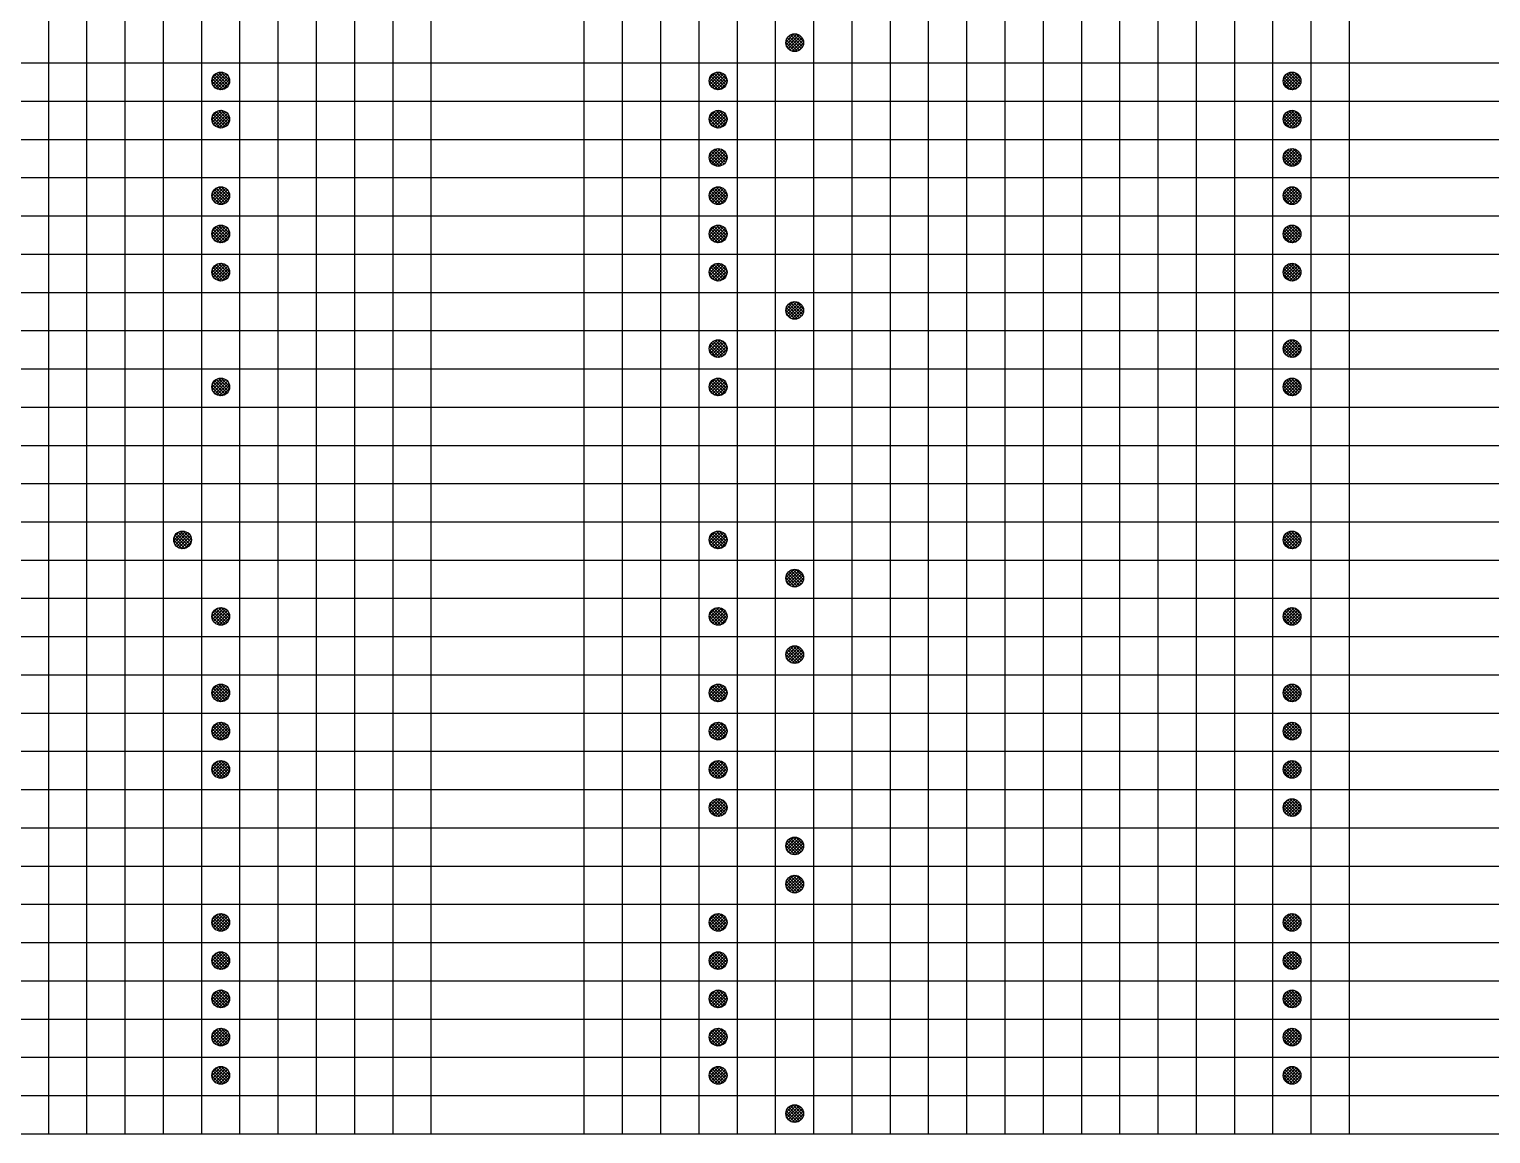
# Model space of a CAD drawing. Extents: x 290399 to 378179, y -92748 to -27662.
# Drawn here: x 312344 to 334119, y -92748 to -76287 of the extents above; entities that cross this region are included whole.
import ezdxf

# ---------------------------------------------------------------- set-up
doc = ezdxf.new("R2010")
doc.units = 0
doc.layers.get('0').update_dxf_attribs({"color": 4, "linetype": 'CONTINUOUS'})

msp = doc.modelspace()

# ---------------------------------------------------------------- linework, layer by layer
at = {"color": 5}
for p, q in [((312629, -31943), (312629, -92748)), ((313199, -31943), (313199, -92748)), ((313769, -31943), (313769, -92748)), ((314339, -31943), (314339, -92748)), ((314909, -31943), (314909, -92748)), ((315479, -31943), (315479, -92748)), ((316049, -31943), (316049, -92748)), ((316619, -31943), (316619, -92748)), ((317189, -31943), (317189, -92748)), ((317759, -31943), (317759, -92748)), ((321179, -31943), (321179, -92748)), ((321749, -31943), (321749, -92748)), ((322319, -31943), (322319, -92748)), ((322889, -31943), (322889, -92748)), ((323459, -31943), (323459, -92748)), ((324029, -31943), (324029, -92748)), ((324599, -31943), (324599, -92748)), ((325169, -31943), (325169, -92748)), ((325739, -31943), (325739, -92748)), ((326309, -31943), (326309, -92748)), ((326879, -31943), (326879, -92748)), ((327449, -31943), (327449, -92748)), ((328019, -31943), (328019, -92748)), ((328589, -31943), (328589, -92748)), ((329159, -31943), (329159, -92748)), ((329729, -31943), (329729, -92748)), ((330299, -31943), (330299, -92748)), ((330869, -31943), (330869, -92748)), ((331439, -31943), (331439, -92748)), ((290399, -76788), (378179, -76788)), ((290399, -77358), (378179, -77358)), ((290399, -77358), (378179, -77358)), ((290399, -77928), (378179, -77928)), ((290399, -77928), (378179, -77928)), ((290399, -78498), (378179, -78498)), ((290399, -78498), (378179, -78498)), ((290399, -79068), (378179, -79068)), ((290399, -79068), (378179, -79068)), ((290399, -79638), (378179, -79638)), ((290399, -79638), (378179, -79638)), ((290399, -80208), (378179, -80208)), ((290399, -80778), (378179, -80778)), ((290399, -81348), (378179, -81348)), ((290399, -81918), (378179, -81918)), ((290399, -82488), (378179, -82488)), ((290399, -83058), (378179, -83058)), ((290399, -83628), (378179, -83628)), ((290399, -84198), (378179, -84198)), ((290399, -84768), (378179, -84768)), ((290399, -85338), (378179, -85338)), ((290399, -85908), (378179, -85908)), ((290399, -86478), (378179, -86478)), ((290399, -87048), (378179, -87048)), ((290399, -87618), (378179, -87618)), ((290399, -88188), (378179, -88188)), ((290399, -88758), (378179, -88758)), ((290399, -89328), (378179, -89328)), ((290399, -89898), (378179, -89898)), ((290399, -90468), (378179, -90468)), ((290399, -91038), (378179, -91038)), ((290399, -91608), (378179, -91608)), ((290399, -92178), (378179, -92178))]:
    msp.add_line(p, q, dxfattribs=at)
at = {"color": 2}
for p, q in [((318329, -31943), (318329, -92748)), ((320609, -31943), (320609, -92748)), ((332009, -31943), (332009, -92748)), ((323616, -76477), (323737, -76356)), ((323620, -76519), (323780, -76359)), ((323633, -76552), (323813, -76372)), ((323822, -76597), (323639, -76413)), ((323652, -76579), (323839, -76392)), ((323847, -76575), (323660, -76389)), ((323678, -76599), (323860, -76417)), ((323866, -76548), (323687, -76370)), ((323878, -76514), (323721, -76358)), ((323879, -76470), (323766, -76356)), ((323753, -76620), (323616, -76483)), ((323792, -76612), (323623, -76444)), ((323697, -76609), (323626, -76539)), ((323709, -76614), (323875, -76449)), ((323749, -76620), (323880, -76489)), ((323812, -76603), (323864, -76551)), ((315066, -77065), (315206, -76925)), ((315193, -77190), (315066, -77063)), ((315234, -77185), (315071, -77021)), ((315074, -77103), (315244, -76933)), ((315074, -77011), (315152, -76933)), ((315266, -77171), (315085, -76989)), ((315090, -77134), (315274, -76949)), ((315292, -77151), (315105, -76963)), ((315112, -77158), (315298, -76971)), ((315312, -77125), (315131, -76943)), ((315140, -77176), (315317, -76999)), ((315326, -77092), (315163, -76930)), ((315174, -77188), (315328, -77034)), ((315330, -77051), (315205, -76925)), ((315220, -77188), (315329, -77079)), ((315305, -76979), (315276, -76951)), ((322610, -77190), (322476, -77056)), ((322477, -77072), (322623, -76926)), ((322481, -77022), (322572, -76930)), ((322649, -77183), (322482, -77016)), ((322486, -77109), (322659, -76935)), ((322681, -77168), (322497, -76985)), ((322503, -77138), (322688, -76952)), ((322706, -77147), (322518, -76960)), ((322526, -77161), (322712, -76975)), ((322725, -77120), (322545, -76941)), ((322554, -77178), (322729, -77004)), ((322737, -77087), (322579, -76928)), ((322590, -77189), (322739, -77040)), ((322740, -77043), (322623, -76926)), ((331026, -77045), (331146, -76926)), ((331177, -77188), (331027, -77038)), ((331029, -77088), (331189, -76929)), ((331213, -77178), (331038, -77003)), ((331042, -77121), (331222, -76941)), ((331241, -77160), (331055, -76974)), ((331062, -77148), (331249, -76961)), ((331264, -77137), (331079, -76952)), ((331087, -77169), (331270, -76986)), ((331281, -77107), (331108, -76935)), ((331118, -77184), (331284, -77017)), ((331290, -77070), (331145, -76926)), ((331158, -77190), (331290, -77057)), ((331285, -77019), (331196, -76931)), ((315125, -77168), (315088, -77131)), ((322551, -77177), (322489, -77115)), ((322639, -77186), (322737, -77088)), ((331130, -77187), (331029, -77086)), ((331219, -77175), (331276, -77118)), ((315066, -77635), (315206, -77495)), ((315074, -77581), (315152, -77503)), ((315074, -77673), (315244, -77503)), ((315312, -77695), (315131, -77513)), ((315326, -77662), (315163, -77500)), ((315330, -77621), (315205, -77495)), ((322477, -77642), (322623, -77496)), ((322481, -77592), (322572, -77500)), ((322486, -77679), (322659, -77505)), ((322725, -77690), (322545, -77511)), ((322737, -77657), (322579, -77498)), ((322740, -77613), (322623, -77496)), ((331026, -77615), (331146, -77496)), ((331029, -77658), (331189, -77499)), ((331042, -77691), (331222, -77511)), ((331281, -77677), (331108, -77505)), ((331290, -77640), (331145, -77496)), ((331285, -77589), (331196, -77501)), ((315193, -77760), (315066, -77633)), ((315234, -77755), (315071, -77591)), ((315266, -77741), (315085, -77559)), ((315125, -77738), (315088, -77701)), ((315090, -77704), (315274, -77519)), ((315292, -77721), (315105, -77533)), ((315112, -77728), (315298, -77541)), ((315140, -77746), (315317, -77569)), ((315174, -77758), (315328, -77604)), ((315220, -77758), (315329, -77649)), ((315305, -77549), (315276, -77521)), ((322610, -77760), (322476, -77626)), ((322649, -77753), (322482, -77586)), ((322551, -77747), (322489, -77685)), ((322681, -77738), (322497, -77555)), ((322503, -77708), (322688, -77522)), ((322706, -77717), (322518, -77530)), ((322526, -77731), (322712, -77545)), ((322554, -77748), (322729, -77574)), ((322590, -77759), (322739, -77610)), ((322639, -77756), (322737, -77658)), ((331177, -77758), (331027, -77608)), ((331130, -77757), (331029, -77656)), ((331213, -77748), (331038, -77573)), ((331241, -77730), (331055, -77544)), ((331062, -77718), (331249, -77531)), ((331264, -77707), (331079, -77522)), ((331087, -77739), (331270, -77556)), ((331118, -77754), (331284, -77587)), ((331158, -77760), (331290, -77627)), ((331219, -77745), (331276, -77688)), ((322476, -78187), (322597, -78066)), ((322480, -78229), (322640, -78069)), ((322668, -78316), (322490, -78138)), ((322493, -78262), (322673, -78082)), ((322695, -78297), (322508, -78110)), ((322512, -78289), (322699, -78102)), ((322717, -78273), (322533, -78089)), ((322538, -78309), (322720, -78127)), ((322733, -78242), (322563, -78073)), ((322569, -78324), (322735, -78159)), ((322740, -78204), (322602, -78065)), ((322731, -78149), (322657, -78074)), ((331026, -78206), (331166, -78065)), ((331198, -78324), (331032, -78157)), ((331034, -78152), (331112, -78073)), ((331034, -78244), (331204, -78073)), ((331034, -78152), (331112, -78073)), ((331230, -78309), (331047, -78126)), ((331050, -78274), (331234, -78089)), ((331255, -78288), (331068, -78101)), ((331072, -78298), (331259, -78111)), ((331274, -78261), (331094, -78081)), ((331100, -78316), (331277, -78139)), ((331287, -78228), (331128, -78069)), ((331290, -78185), (331171, -78066)), ((322588, -78328), (322477, -78217)), ((322633, -78327), (322478, -78172)), ((322609, -78330), (322740, -78199)), ((331158, -78330), (331026, -78197)), ((331098, -78315), (331040, -78258)), ((331134, -78328), (331288, -78174)), ((331180, -78328), (331289, -78219)), ((315066, -78775), (315206, -78635)), ((315193, -78900), (315066, -78773)), ((315234, -78895), (315071, -78731)), ((315074, -78813), (315244, -78643)), ((315074, -78721), (315152, -78643)), ((315266, -78881), (315085, -78699)), ((315090, -78844), (315274, -78659)), ((315292, -78861), (315105, -78673)), ((315112, -78868), (315298, -78681)), ((315312, -78835), (315131, -78653)), ((315140, -78886), (315317, -78709)), ((315326, -78802), (315163, -78640)), ((315174, -78898), (315328, -78744)), ((315330, -78761), (315205, -78635)), ((315220, -78898), (315329, -78789)), ((315305, -78689), (315276, -78661)), ((322610, -78900), (322476, -78766)), ((322477, -78782), (322623, -78636)), ((322481, -78732), (322572, -78640)), ((322649, -78893), (322482, -78726)), ((322486, -78819), (322659, -78645)), ((322551, -78887), (322489, -78825)), ((322681, -78878), (322497, -78695)), ((322503, -78848), (322688, -78662)), ((322706, -78857), (322518, -78670)), ((322526, -78871), (322712, -78685)), ((322725, -78830), (322545, -78651)), ((322554, -78888), (322729, -78714)), ((322737, -78797), (322579, -78638)), ((322590, -78899), (322739, -78750)), ((322740, -78753), (322623, -78636)), ((322639, -78896), (322737, -78798)), ((331026, -78755), (331146, -78636)), ((331177, -78898), (331027, -78748)), ((331029, -78798), (331189, -78639)), ((331130, -78897), (331029, -78796)), ((331213, -78888), (331038, -78713)), ((331042, -78831), (331222, -78651)), ((331241, -78870), (331055, -78684)), ((331062, -78858), (331249, -78671)), ((331264, -78847), (331079, -78662)), ((331087, -78879), (331270, -78696)), ((331281, -78817), (331108, -78645)), ((331118, -78894), (331284, -78727)), ((331290, -78780), (331145, -78636)), ((331158, -78900), (331290, -78767)), ((331285, -78729), (331196, -78641)), ((315125, -78878), (315088, -78841)), ((331219, -78885), (331276, -78828)), ((315066, -79345), (315206, -79205)), ((315074, -79291), (315152, -79213)), ((315074, -79383), (315244, -79213)), ((315090, -79414), (315274, -79229)), ((315292, -79431), (315105, -79243)), ((315112, -79438), (315298, -79251)), ((315312, -79405), (315131, -79223)), ((315326, -79372), (315163, -79210)), ((315330, -79331), (315205, -79205)), ((315305, -79259), (315276, -79231)), ((322477, -79352), (322623, -79206)), ((322481, -79302), (322572, -79210)), ((322486, -79389), (322659, -79215)), ((322503, -79418), (322688, -79232)), ((322706, -79427), (322518, -79240)), ((322526, -79441), (322712, -79255)), ((322725, -79400), (322545, -79221)), ((322737, -79367), (322579, -79208)), ((322740, -79323), (322623, -79206)), ((331026, -79325), (331146, -79206)), ((331029, -79368), (331189, -79209)), ((331042, -79401), (331222, -79221)), ((331241, -79440), (331055, -79254)), ((331062, -79428), (331249, -79241)), ((331264, -79417), (331079, -79232)), ((331281, -79387), (331108, -79215)), ((331290, -79350), (331145, -79206)), ((331285, -79299), (331196, -79211)), ((315193, -79470), (315066, -79343)), ((315234, -79465), (315071, -79301)), ((315266, -79451), (315085, -79269)), ((315125, -79448), (315088, -79411)), ((315140, -79456), (315317, -79279)), ((315174, -79468), (315328, -79314)), ((315220, -79468), (315329, -79359)), ((322610, -79470), (322476, -79336)), ((322649, -79463), (322482, -79296)), ((322551, -79457), (322489, -79395)), ((322681, -79448), (322497, -79265)), ((322554, -79458), (322729, -79284)), ((322590, -79469), (322739, -79320)), ((322639, -79466), (322737, -79368)), ((331177, -79468), (331027, -79318)), ((331130, -79467), (331029, -79366)), ((331213, -79458), (331038, -79283)), ((331087, -79449), (331270, -79266)), ((331118, -79464), (331284, -79297)), ((331158, -79470), (331290, -79337)), ((331219, -79455), (331276, -79398)), ((315066, -79915), (315206, -79775)), ((315193, -80040), (315066, -79913)), ((315234, -80035), (315071, -79871)), ((315074, -79953), (315244, -79783)), ((315074, -79861), (315152, -79783)), ((315266, -80021), (315085, -79839)), ((315090, -79984), (315274, -79799)), ((315292, -80001), (315105, -79813)), ((315112, -80008), (315298, -79821)), ((315312, -79975), (315131, -79793)), ((315140, -80026), (315317, -79849)), ((315326, -79942), (315163, -79780)), ((315174, -80038), (315328, -79884)), ((315330, -79901), (315205, -79775)), ((315305, -79829), (315276, -79801)), ((322610, -80040), (322476, -79906)), ((322477, -79922), (322623, -79776)), ((322481, -79872), (322572, -79780)), ((322649, -80033), (322482, -79866)), ((322486, -79959), (322659, -79785)), ((322681, -80018), (322497, -79835)), ((322503, -79988), (322688, -79802)), ((322706, -79997), (322518, -79810)), ((322526, -80011), (322712, -79825)), ((322725, -79970), (322545, -79791)), ((322554, -80028), (322729, -79854)), ((322737, -79937), (322579, -79778)), ((322590, -80039), (322739, -79890)), ((322740, -79893), (322623, -79776)), ((331026, -79895), (331146, -79776)), ((331177, -80038), (331027, -79888)), ((331029, -79938), (331189, -79779)), ((331213, -80028), (331038, -79853)), ((331042, -79971), (331222, -79791)), ((331241, -80010), (331055, -79824)), ((331062, -79998), (331249, -79811)), ((331264, -79987), (331079, -79802)), ((331087, -80019), (331270, -79836)), ((331281, -79957), (331108, -79785)), ((331118, -80034), (331284, -79867)), ((331290, -79920), (331145, -79776)), ((331158, -80040), (331290, -79907)), ((331285, -79869), (331196, -79781)), ((315125, -80018), (315088, -79981)), ((315220, -80038), (315329, -79929)), ((322551, -80027), (322489, -79965)), ((322639, -80036), (322737, -79938)), ((331130, -80037), (331029, -79936)), ((331219, -80025), (331276, -79968)), ((323616, -80467), (323737, -80346)), ((323620, -80509), (323780, -80349)), ((323878, -80504), (323721, -80348)), ((323879, -80460), (323766, -80346)), ((323753, -80610), (323616, -80473)), ((323792, -80602), (323623, -80434)), ((323697, -80599), (323626, -80529)), ((323633, -80542), (323813, -80362)), ((323822, -80587), (323639, -80403)), ((323652, -80569), (323839, -80382)), ((323847, -80565), (323660, -80379)), ((323678, -80589), (323860, -80407)), ((323866, -80538), (323687, -80360)), ((323709, -80604), (323875, -80439)), ((323749, -80610), (323880, -80479)), ((323812, -80593), (323864, -80541)), ((322476, -81037), (322597, -80916)), ((322480, -81079), (322640, -80919)), ((322668, -81166), (322490, -80988)), ((322493, -81112), (322673, -80932)), ((322695, -81147), (322508, -80960)), ((322512, -81139), (322699, -80952)), ((322717, -81123), (322533, -80939)), ((322538, -81159), (322720, -80977)), ((322733, -81092), (322563, -80923)), ((322740, -81054), (322602, -80915)), ((322731, -80999), (322657, -80924)), ((331026, -81056), (331166, -80915)), ((331034, -81002), (331112, -80923)), ((331034, -81094), (331204, -80923)), ((331034, -81002), (331112, -80923)), ((331230, -81159), (331047, -80976)), ((331050, -81124), (331234, -80939)), ((331255, -81138), (331068, -80951)), ((331072, -81148), (331259, -80961)), ((331274, -81111), (331094, -80931)), ((331100, -81166), (331277, -80989)), ((331287, -81078), (331128, -80919)), ((331290, -81035), (331171, -80916)), ((322588, -81178), (322477, -81067)), ((322633, -81177), (322478, -81022)), ((322569, -81174), (322735, -81009)), ((322609, -81180), (322740, -81049)), ((331158, -81180), (331026, -81047)), ((331198, -81174), (331032, -81007)), ((331098, -81165), (331040, -81108)), ((331134, -81178), (331288, -81024)), ((331180, -81178), (331289, -81069)), ((315066, -81625), (315206, -81485)), ((315193, -81750), (315066, -81623)), ((315234, -81745), (315071, -81581)), ((315074, -81663), (315244, -81493)), ((315074, -81571), (315152, -81493)), ((315266, -81731), (315085, -81549)), ((315090, -81694), (315274, -81509)), ((315292, -81711), (315105, -81523)), ((315112, -81718), (315298, -81531)), ((315312, -81685), (315131, -81503)), ((315140, -81736), (315317, -81559)), ((315326, -81652), (315163, -81490)), ((315174, -81748), (315328, -81594)), ((315330, -81611), (315205, -81485)), ((315220, -81748), (315329, -81639)), ((315305, -81539), (315276, -81511)), ((322610, -81750), (322476, -81616)), ((322477, -81632), (322623, -81486)), ((322481, -81582), (322572, -81490)), ((322649, -81743), (322482, -81576)), ((322486, -81669), (322659, -81495)), ((322681, -81728), (322497, -81545)), ((322503, -81698), (322688, -81512)), ((322706, -81707), (322518, -81520)), ((322526, -81721), (322712, -81535)), ((322725, -81680), (322545, -81501)), ((322554, -81738), (322729, -81564)), ((322737, -81647), (322579, -81488)), ((322590, -81749), (322739, -81600)), ((322740, -81603), (322623, -81486)), ((322639, -81746), (322737, -81648)), ((331026, -81605), (331146, -81486)), ((331177, -81748), (331027, -81598)), ((331029, -81648), (331189, -81489)), ((331130, -81747), (331029, -81646)), ((331213, -81738), (331038, -81563)), ((331042, -81681), (331222, -81501)), ((331241, -81720), (331055, -81534)), ((331062, -81708), (331249, -81521)), ((331264, -81697), (331079, -81512)), ((331087, -81729), (331270, -81546)), ((331281, -81667), (331108, -81495)), ((331118, -81744), (331284, -81577)), ((331290, -81630), (331145, -81486)), ((331158, -81750), (331290, -81617)), ((331285, -81579), (331196, -81491)), ((315125, -81728), (315088, -81691)), ((322551, -81737), (322489, -81675)), ((331219, -81735), (331276, -81678)), ((314496, -83905), (314636, -83765)), ((314504, -83943), (314674, -83773)), ((314504, -83851), (314582, -83773)), ((314696, -84011), (314515, -83829)), ((314520, -83974), (314704, -83789)), ((314722, -83991), (314535, -83803)), ((314542, -83998), (314728, -83811)), ((314742, -83965), (314561, -83783)), ((314756, -83932), (314593, -83770)), ((314760, -83891), (314635, -83765)), ((314735, -83819), (314706, -83791)), ((322477, -83912), (322623, -83766)), ((322481, -83862), (322572, -83770)), ((322486, -83949), (322659, -83775)), ((322681, -84008), (322497, -83825)), ((322503, -83978), (322688, -83792)), ((322706, -83987), (322518, -83800)), ((322526, -84001), (322712, -83815)), ((322725, -83960), (322545, -83781)), ((322737, -83927), (322579, -83768)), ((322740, -83883), (322623, -83766)), ((331026, -83885), (331146, -83766)), ((331029, -83928), (331189, -83769)), ((331042, -83961), (331222, -83781)), ((331241, -84000), (331055, -83814)), ((331062, -83988), (331249, -83801)), ((331264, -83977), (331079, -83792)), ((331087, -84009), (331270, -83826)), ((331281, -83947), (331108, -83775)), ((331290, -83910), (331145, -83766)), ((331285, -83859), (331196, -83771)), ((314623, -84030), (314496, -83903)), ((314664, -84025), (314501, -83861)), ((314555, -84008), (314518, -83971)), ((314570, -84016), (314747, -83839)), ((314604, -84028), (314758, -83874)), ((314650, -84028), (314759, -83919)), ((322610, -84030), (322476, -83896)), ((322649, -84023), (322482, -83856)), ((322551, -84017), (322489, -83955)), ((322554, -84018), (322729, -83844)), ((322590, -84029), (322739, -83880)), ((322639, -84026), (322737, -83928)), ((331177, -84028), (331027, -83878)), ((331130, -84027), (331029, -83926)), ((331213, -84018), (331038, -83843)), ((331118, -84024), (331284, -83857)), ((331158, -84030), (331290, -83897)), ((331219, -84015), (331276, -83958)), ((323616, -84457), (323737, -84336)), ((323753, -84600), (323616, -84463)), ((323620, -84499), (323780, -84339)), ((323792, -84592), (323623, -84424)), ((323633, -84532), (323813, -84352)), ((323822, -84577), (323639, -84393)), ((323652, -84559), (323839, -84372)), ((323847, -84555), (323660, -84369)), ((323678, -84579), (323860, -84397)), ((323866, -84528), (323687, -84350)), ((323709, -84594), (323875, -84429)), ((323878, -84494), (323721, -84338)), ((323749, -84600), (323880, -84469)), ((323879, -84450), (323766, -84336)), ((323697, -84589), (323626, -84519)), ((323812, -84583), (323864, -84531)), ((315066, -85045), (315206, -84905)), ((315074, -84991), (315152, -84913)), ((315074, -85083), (315244, -84913)), ((315326, -85072), (315163, -84910)), ((315330, -85031), (315205, -84905)), ((322477, -85052), (322623, -84906)), ((322481, -85002), (322572, -84910)), ((322486, -85089), (322659, -84915)), ((322725, -85100), (322545, -84921)), ((322737, -85067), (322579, -84908)), ((322740, -85023), (322623, -84906)), ((331026, -85025), (331146, -84906)), ((331029, -85068), (331189, -84909)), ((331042, -85101), (331222, -84921)), ((331281, -85087), (331108, -84915)), ((331290, -85050), (331145, -84906)), ((331285, -84999), (331196, -84911)), ((315193, -85170), (315066, -85043)), ((315234, -85165), (315071, -85001)), ((315266, -85151), (315085, -84969)), ((315125, -85148), (315088, -85111)), ((315090, -85114), (315274, -84929)), ((315292, -85131), (315105, -84943)), ((315112, -85138), (315298, -84951)), ((315312, -85105), (315131, -84923)), ((315140, -85156), (315317, -84979)), ((315174, -85168), (315328, -85014)), ((315220, -85168), (315329, -85059)), ((315305, -84959), (315276, -84931)), ((322610, -85170), (322476, -85036)), ((322649, -85163), (322482, -84996)), ((322551, -85157), (322489, -85095)), ((322681, -85148), (322497, -84965)), ((322503, -85118), (322688, -84932)), ((322706, -85127), (322518, -84940)), ((322526, -85141), (322712, -84955)), ((322554, -85158), (322729, -84984)), ((322590, -85169), (322739, -85020)), ((322639, -85166), (322737, -85068)), ((331177, -85168), (331027, -85018)), ((331130, -85167), (331029, -85066)), ((331213, -85158), (331038, -84983)), ((331241, -85140), (331055, -84954)), ((331062, -85128), (331249, -84941)), ((331264, -85117), (331079, -84932)), ((331087, -85149), (331270, -84966)), ((331118, -85164), (331284, -84997)), ((331158, -85170), (331290, -85037)), ((331219, -85155), (331276, -85098)), ((323616, -85597), (323737, -85476)), ((323620, -85639), (323780, -85479)), ((323792, -85732), (323623, -85564)), ((323633, -85672), (323813, -85492)), ((323822, -85717), (323639, -85533)), ((323652, -85699), (323839, -85512)), ((323847, -85695), (323660, -85509)), ((323678, -85719), (323860, -85537)), ((323866, -85668), (323687, -85490)), ((323709, -85734), (323875, -85569)), ((323878, -85634), (323721, -85478)), ((323879, -85590), (323766, -85476)), ((323753, -85740), (323616, -85603)), ((323697, -85729), (323626, -85659)), ((323749, -85740), (323880, -85609)), ((323812, -85723), (323864, -85671)), ((315066, -86185), (315206, -86045)), ((315193, -86310), (315066, -86183)), ((315234, -86305), (315071, -86141)), ((315074, -86131), (315152, -86053)), ((315074, -86223), (315244, -86053)), ((315266, -86291), (315085, -86109)), ((315090, -86254), (315274, -86069)), ((315292, -86271), (315105, -86083)), ((315112, -86278), (315298, -86091)), ((315312, -86245), (315131, -86063)), ((315140, -86296), (315317, -86119)), ((315326, -86212), (315163, -86050)), ((315174, -86308), (315328, -86154)), ((315330, -86171), (315205, -86045)), ((315220, -86308), (315329, -86199)), ((315305, -86099), (315276, -86071)), ((322610, -86310), (322476, -86176)), ((322477, -86192), (322623, -86046)), ((322481, -86142), (322572, -86050)), ((322649, -86303), (322482, -86136)), ((322486, -86229), (322659, -86055)), ((322681, -86288), (322497, -86105)), ((322503, -86258), (322688, -86072)), ((322706, -86267), (322518, -86080)), ((322526, -86281), (322712, -86095)), ((322725, -86240), (322545, -86061)), ((322554, -86298), (322729, -86124)), ((322737, -86207), (322579, -86048)), ((322590, -86309), (322739, -86160)), ((322740, -86163), (322623, -86046)), ((322639, -86306), (322737, -86208)), ((331026, -86165), (331146, -86046)), ((331177, -86308), (331027, -86158)), ((331029, -86208), (331189, -86049)), ((331130, -86307), (331029, -86206)), ((331213, -86298), (331038, -86123)), ((331042, -86241), (331222, -86061)), ((331241, -86280), (331055, -86094)), ((331062, -86268), (331249, -86081)), ((331264, -86257), (331079, -86072)), ((331087, -86289), (331270, -86106)), ((331281, -86227), (331108, -86055)), ((331118, -86304), (331284, -86137)), ((331290, -86190), (331145, -86046)), ((331158, -86310), (331290, -86177)), ((331285, -86139), (331196, -86051)), ((315125, -86288), (315088, -86251)), ((322551, -86297), (322489, -86235)), ((331219, -86295), (331276, -86238)), ((315066, -86755), (315206, -86615)), ((315074, -86701), (315152, -86623)), ((315074, -86793), (315244, -86623)), ((315090, -86824), (315274, -86639)), ((315292, -86841), (315105, -86653)), ((315112, -86848), (315298, -86661)), ((315312, -86815), (315131, -86633)), ((315326, -86782), (315163, -86620)), ((315330, -86741), (315205, -86615)), ((315305, -86669), (315276, -86641)), ((322477, -86762), (322623, -86616)), ((322481, -86712), (322572, -86620)), ((322486, -86799), (322659, -86625)), ((322503, -86828), (322688, -86642)), ((322706, -86837), (322518, -86650)), ((322725, -86810), (322545, -86631)), ((322737, -86777), (322579, -86618)), ((322740, -86733), (322623, -86616)), ((331026, -86735), (331146, -86616)), ((331029, -86778), (331189, -86619)), ((331042, -86811), (331222, -86631)), ((331241, -86850), (331055, -86664)), ((331062, -86838), (331249, -86651)), ((331264, -86827), (331079, -86642)), ((331281, -86797), (331108, -86625)), ((331290, -86760), (331145, -86616)), ((331285, -86709), (331196, -86621)), ((315193, -86880), (315066, -86753)), ((315234, -86875), (315071, -86711)), ((315266, -86861), (315085, -86679)), ((315125, -86858), (315088, -86821)), ((315140, -86866), (315317, -86689)), ((315174, -86878), (315328, -86724)), ((315220, -86878), (315329, -86769)), ((322610, -86880), (322476, -86746)), ((322649, -86873), (322482, -86706)), ((322551, -86867), (322489, -86805)), ((322681, -86858), (322497, -86675)), ((322526, -86851), (322712, -86665)), ((322554, -86868), (322729, -86694)), ((322590, -86879), (322739, -86730)), ((322639, -86876), (322737, -86778)), ((331177, -86878), (331027, -86728)), ((331130, -86877), (331029, -86776)), ((331213, -86868), (331038, -86693)), ((331087, -86859), (331270, -86676)), ((331118, -86874), (331284, -86707)), ((331158, -86880), (331290, -86747)), ((331219, -86865), (331276, -86808)), ((315066, -87325), (315206, -87185)), ((315234, -87445), (315071, -87281)), ((315074, -87271), (315152, -87193)), ((315074, -87363), (315244, -87193)), ((315266, -87431), (315085, -87249)), ((315090, -87394), (315274, -87209)), ((315292, -87411), (315105, -87223)), ((315112, -87418), (315298, -87231)), ((315312, -87385), (315131, -87203)), ((315140, -87436), (315317, -87259)), ((315326, -87352), (315163, -87190)), ((315174, -87448), (315328, -87294)), ((315330, -87311), (315205, -87185)), ((315305, -87239), (315276, -87211)), ((322610, -87450), (322476, -87316)), ((322477, -87332), (322623, -87186)), ((322481, -87282), (322572, -87190)), ((322649, -87443), (322482, -87276)), ((322486, -87369), (322659, -87195)), ((322681, -87428), (322497, -87245)), ((322503, -87398), (322688, -87212)), ((322706, -87407), (322518, -87220)), ((322526, -87421), (322712, -87235)), ((322725, -87380), (322545, -87201)), ((322554, -87438), (322729, -87264)), ((322737, -87347), (322579, -87188)), ((322590, -87449), (322739, -87300)), ((322740, -87303), (322623, -87186)), ((331026, -87305), (331146, -87186)), ((331177, -87448), (331027, -87298)), ((331029, -87348), (331189, -87189)), ((331213, -87438), (331038, -87263)), ((331042, -87381), (331222, -87201)), ((331241, -87420), (331055, -87234)), ((331062, -87408), (331249, -87221)), ((331264, -87397), (331079, -87212)), ((331087, -87429), (331270, -87246)), ((331281, -87367), (331108, -87195)), ((331118, -87444), (331284, -87277)), ((331290, -87330), (331145, -87186)), ((331158, -87450), (331290, -87317)), ((331285, -87279), (331196, -87191)), ((315193, -87450), (315066, -87323)), ((315125, -87428), (315088, -87391)), ((315220, -87448), (315329, -87339)), ((322551, -87437), (322489, -87375)), ((322639, -87446), (322737, -87348)), ((331130, -87447), (331029, -87346)), ((331219, -87435), (331276, -87378)), ((322476, -87877), (322597, -87756)), ((322588, -88018), (322477, -87907)), ((322633, -88017), (322478, -87862)), ((322480, -87919), (322640, -87759)), ((322668, -88006), (322490, -87828)), ((322493, -87952), (322673, -87772)), ((322695, -87987), (322508, -87800)), ((322512, -87979), (322699, -87792)), ((322717, -87963), (322533, -87779)), ((322538, -87999), (322720, -87817)), ((322733, -87932), (322563, -87763)), ((322569, -88014), (322735, -87849)), ((322740, -87894), (322602, -87755)), ((322609, -88020), (322740, -87889)), ((322731, -87839), (322657, -87764)), ((331026, -87896), (331166, -87755)), ((331158, -88020), (331026, -87887)), ((331198, -88014), (331032, -87847)), ((331034, -87842), (331112, -87763)), ((331034, -87934), (331204, -87763)), ((331034, -87842), (331112, -87763)), ((331098, -88005), (331040, -87948)), ((331230, -87999), (331047, -87816)), ((331050, -87964), (331234, -87779)), ((331255, -87978), (331068, -87791)), ((331072, -87988), (331259, -87801)), ((331274, -87951), (331094, -87771)), ((331100, -88006), (331277, -87829)), ((331287, -87918), (331128, -87759)), ((331134, -88018), (331288, -87864)), ((331290, -87875), (331171, -87756)), ((331180, -88018), (331289, -87909)), ((323616, -88447), (323737, -88326)), ((323620, -88489), (323780, -88329)), ((323633, -88522), (323813, -88342)), ((323822, -88567), (323639, -88383)), ((323652, -88549), (323839, -88362)), ((323847, -88545), (323660, -88359)), ((323678, -88569), (323860, -88387)), ((323866, -88518), (323687, -88340)), ((323878, -88484), (323721, -88328)), ((323879, -88440), (323766, -88326)), ((323753, -88590), (323616, -88453)), ((323792, -88582), (323623, -88414)), ((323697, -88579), (323626, -88509)), ((323709, -88584), (323875, -88419)), ((323749, -88590), (323880, -88459)), ((323812, -88573), (323864, -88521)), ((323616, -89017), (323737, -88896)), ((323753, -89160), (323616, -89023)), ((323620, -89059), (323780, -88899)), ((323792, -89152), (323623, -88984)), ((323633, -89092), (323813, -88912)), ((323822, -89137), (323639, -88953)), ((323652, -89119), (323839, -88932)), ((323847, -89115), (323660, -88929)), ((323678, -89139), (323860, -88957)), ((323866, -89088), (323687, -88910)), ((323709, -89154), (323875, -88989)), ((323878, -89054), (323721, -88898)), ((323749, -89160), (323880, -89029)), ((323879, -89010), (323766, -88896)), ((323697, -89149), (323626, -89079)), ((323812, -89143), (323864, -89091)), ((315066, -89605), (315206, -89465)), ((315074, -89551), (315152, -89473)), ((315074, -89643), (315244, -89473)), ((315090, -89674), (315274, -89489)), ((315312, -89665), (315131, -89483)), ((315326, -89632), (315163, -89470)), ((315330, -89591), (315205, -89465)), ((315305, -89519), (315276, -89491)), ((322477, -89612), (322623, -89466)), ((322481, -89562), (322572, -89470)), ((322486, -89649), (322659, -89475)), ((322503, -89678), (322688, -89492)), ((322725, -89660), (322545, -89481)), ((322737, -89627), (322579, -89468)), ((322740, -89583), (322623, -89466)), ((331026, -89585), (331146, -89466)), ((331029, -89628), (331189, -89469)), ((331042, -89661), (331222, -89481)), ((331264, -89677), (331079, -89492)), ((331281, -89647), (331108, -89475)), ((331290, -89610), (331145, -89466)), ((331285, -89559), (331196, -89471)), ((315193, -89730), (315066, -89603)), ((315234, -89725), (315071, -89561)), ((315266, -89711), (315085, -89529)), ((315125, -89708), (315088, -89671)), ((315292, -89691), (315105, -89503)), ((315112, -89698), (315298, -89511)), ((315140, -89716), (315317, -89539)), ((315174, -89728), (315328, -89574)), ((315220, -89728), (315329, -89619)), ((322610, -89730), (322476, -89596)), ((322649, -89723), (322482, -89556)), ((322551, -89717), (322489, -89655)), ((322681, -89708), (322497, -89525)), ((322706, -89687), (322518, -89500)), ((322526, -89701), (322712, -89515)), ((322554, -89718), (322729, -89544)), ((322590, -89729), (322739, -89580)), ((322639, -89726), (322737, -89628)), ((331177, -89728), (331027, -89578)), ((331130, -89727), (331029, -89626)), ((331213, -89718), (331038, -89543)), ((331241, -89700), (331055, -89514)), ((331062, -89688), (331249, -89501)), ((331087, -89709), (331270, -89526)), ((331118, -89724), (331284, -89557)), ((331158, -89730), (331290, -89597)), ((331219, -89715), (331276, -89658)), ((315066, -90175), (315206, -90035)), ((315234, -90295), (315071, -90131)), ((315074, -90121), (315152, -90043)), ((315074, -90213), (315244, -90043)), ((315266, -90281), (315085, -90099)), ((315090, -90244), (315274, -90059)), ((315292, -90261), (315105, -90073)), ((315112, -90268), (315298, -90081)), ((315312, -90235), (315131, -90053)), ((315140, -90286), (315317, -90109)), ((315326, -90202), (315163, -90040)), ((315174, -90298), (315328, -90144)), ((315330, -90161), (315205, -90035)), ((315305, -90089), (315276, -90061)), ((322477, -90182), (322623, -90036)), ((322481, -90132), (322572, -90040)), ((322649, -90293), (322482, -90126)), ((322486, -90219), (322659, -90045)), ((322681, -90278), (322497, -90095)), ((322503, -90248), (322688, -90062)), ((322706, -90257), (322518, -90070)), ((322526, -90271), (322712, -90085)), ((322725, -90230), (322545, -90051)), ((322554, -90288), (322729, -90114)), ((322737, -90197), (322579, -90038)), ((322740, -90153), (322623, -90036)), ((331026, -90155), (331146, -90036)), ((331177, -90298), (331027, -90148)), ((331029, -90198), (331189, -90039)), ((331213, -90288), (331038, -90113)), ((331042, -90231), (331222, -90051)), ((331241, -90270), (331055, -90084)), ((331062, -90258), (331249, -90071)), ((331264, -90247), (331079, -90062)), ((331087, -90279), (331270, -90096)), ((331281, -90217), (331108, -90045)), ((331118, -90294), (331284, -90127)), ((331290, -90180), (331145, -90036)), ((331285, -90129), (331196, -90041)), ((315193, -90300), (315066, -90173)), ((315125, -90278), (315088, -90241)), ((315220, -90298), (315329, -90189)), ((322610, -90300), (322476, -90166)), ((322551, -90287), (322489, -90225)), ((322590, -90299), (322739, -90150)), ((322639, -90296), (322737, -90198)), ((331130, -90297), (331029, -90196)), ((331158, -90300), (331290, -90167)), ((331219, -90285), (331276, -90228)), ((315066, -90745), (315206, -90605)), ((315193, -90870), (315066, -90743)), ((315234, -90865), (315071, -90701)), ((315074, -90691), (315152, -90613)), ((315074, -90783), (315244, -90613)), ((315266, -90851), (315085, -90669)), ((315090, -90814), (315274, -90629)), ((315292, -90831), (315105, -90643)), ((315112, -90838), (315298, -90651)), ((315312, -90805), (315131, -90623)), ((315140, -90856), (315317, -90679)), ((315326, -90772), (315163, -90610)), ((315174, -90868), (315328, -90714)), ((315330, -90731), (315205, -90605)), ((315220, -90868), (315329, -90759)), ((315305, -90659), (315276, -90631)), ((322610, -90870), (322476, -90736)), ((322477, -90752), (322623, -90606)), ((322481, -90702), (322572, -90610)), ((322649, -90863), (322482, -90696)), ((322486, -90789), (322659, -90615)), ((322551, -90857), (322489, -90795)), ((322681, -90848), (322497, -90665)), ((322503, -90818), (322688, -90632)), ((322706, -90827), (322518, -90640)), ((322526, -90841), (322712, -90655)), ((322725, -90800), (322545, -90621)), ((322554, -90858), (322729, -90684)), ((322737, -90767), (322579, -90608)), ((322590, -90869), (322739, -90720)), ((322740, -90723), (322623, -90606)), ((322639, -90866), (322737, -90768)), ((331026, -90725), (331146, -90606)), ((331177, -90868), (331027, -90718)), ((331029, -90768), (331189, -90609)), ((331130, -90867), (331029, -90766)), ((331213, -90858), (331038, -90683)), ((331042, -90801), (331222, -90621)), ((331241, -90840), (331055, -90654)), ((331062, -90828), (331249, -90641)), ((331264, -90817), (331079, -90632)), ((331087, -90849), (331270, -90666)), ((331281, -90787), (331108, -90615)), ((331118, -90864), (331284, -90697)), ((331290, -90750), (331145, -90606)), ((331158, -90870), (331290, -90737)), ((331285, -90699), (331196, -90611)), ((331219, -90855), (331276, -90798)), ((315125, -90848), (315088, -90811)), ((315066, -91315), (315206, -91175)), ((315074, -91261), (315152, -91183)), ((315074, -91353), (315244, -91183)), ((315090, -91384), (315274, -91199)), ((315292, -91401), (315105, -91213)), ((315112, -91408), (315298, -91221)), ((315312, -91375), (315131, -91193)), ((315326, -91342), (315163, -91180)), ((315330, -91301), (315205, -91175)), ((315305, -91229), (315276, -91201)), ((322477, -91322), (322623, -91176)), ((322481, -91272), (322572, -91180)), ((322486, -91359), (322659, -91185)), ((322681, -91418), (322497, -91235)), ((322503, -91388), (322688, -91202)), ((322706, -91397), (322518, -91210)), ((322526, -91411), (322712, -91225)), ((322725, -91370), (322545, -91191)), ((322737, -91337), (322579, -91178)), ((322740, -91293), (322623, -91176)), ((331026, -91295), (331146, -91176)), ((331029, -91338), (331189, -91179)), ((331042, -91371), (331222, -91191)), ((331241, -91410), (331055, -91224)), ((331062, -91398), (331249, -91211)), ((331264, -91387), (331079, -91202)), ((331087, -91419), (331270, -91236)), ((331281, -91357), (331108, -91185)), ((331290, -91320), (331145, -91176)), ((331285, -91269), (331196, -91181)), ((315193, -91440), (315066, -91313)), ((315234, -91435), (315071, -91271)), ((315266, -91421), (315085, -91239)), ((315125, -91418), (315088, -91381)), ((315140, -91426), (315317, -91249)), ((315174, -91438), (315328, -91284)), ((315220, -91438), (315329, -91329)), ((322610, -91440), (322476, -91306)), ((322649, -91433), (322482, -91266)), ((322551, -91427), (322489, -91365)), ((322554, -91428), (322729, -91254)), ((322590, -91439), (322739, -91290)), ((322639, -91436), (322737, -91338)), ((331177, -91438), (331027, -91288)), ((331130, -91437), (331029, -91336)), ((331213, -91428), (331038, -91253)), ((331118, -91434), (331284, -91267)), ((331158, -91440), (331290, -91307)), ((331219, -91425), (331276, -91368)), ((315066, -91885), (315206, -91745)), ((315193, -92010), (315066, -91883)), ((315234, -92005), (315071, -91841)), ((315074, -91831), (315152, -91753)), ((315074, -91923), (315244, -91753)), ((315266, -91991), (315085, -91809)), ((315090, -91954), (315274, -91769)), ((315292, -91971), (315105, -91783)), ((315112, -91978), (315298, -91791)), ((315312, -91945), (315131, -91763)), ((315140, -91996), (315317, -91819)), ((315326, -91912), (315163, -91750)), ((315174, -92008), (315328, -91854)), ((315330, -91871), (315205, -91745)), ((315305, -91799), (315276, -91771)), ((322610, -92010), (322476, -91876)), ((322477, -91892), (322623, -91746)), ((322481, -91842), (322572, -91750)), ((322649, -92003), (322482, -91836)), ((322486, -91929), (322659, -91755)), ((322681, -91988), (322497, -91805)), ((322503, -91958), (322688, -91772)), ((322706, -91967), (322518, -91780)), ((322526, -91981), (322712, -91795)), ((322725, -91940), (322545, -91761)), ((322554, -91998), (322729, -91824)), ((322737, -91907), (322579, -91748)), ((322590, -92009), (322739, -91860)), ((322740, -91863), (322623, -91746)), ((331026, -91865), (331146, -91746)), ((331177, -92008), (331027, -91858)), ((331029, -91908), (331189, -91749)), ((331213, -91998), (331038, -91823)), ((331042, -91941), (331222, -91761)), ((331241, -91980), (331055, -91794)), ((331062, -91968), (331249, -91781)), ((331264, -91957), (331079, -91772)), ((331087, -91989), (331270, -91806)), ((331281, -91927), (331108, -91755)), ((331118, -92004), (331284, -91837)), ((331290, -91890), (331145, -91746)), ((331158, -92010), (331290, -91877)), ((331285, -91839), (331196, -91751)), ((315125, -91988), (315088, -91951)), ((315220, -92008), (315329, -91899)), ((322551, -91997), (322489, -91935)), ((322639, -92006), (322737, -91908)), ((331130, -92007), (331029, -91906)), ((331219, -91995), (331276, -91938)), ((323616, -92437), (323737, -92316)), ((323620, -92479), (323780, -92319)), ((323878, -92474), (323721, -92318)), ((323879, -92430), (323766, -92316)), ((323753, -92580), (323616, -92443)), ((323792, -92572), (323623, -92404)), ((323697, -92569), (323626, -92499)), ((323633, -92512), (323813, -92332)), ((323822, -92557), (323639, -92373)), ((323652, -92539), (323839, -92352)), ((323847, -92535), (323660, -92349)), ((323678, -92559), (323860, -92377)), ((323866, -92508), (323687, -92330)), ((323709, -92574), (323875, -92409)), ((323749, -92580), (323880, -92449)), ((323812, -92563), (323864, -92511)), ((290399, -92748), (378179, -92748))]:
    msp.add_line(p, q, dxfattribs=at)
for centre in [(323748, -76487), (315198, -77057), (322608, -77057), (331158, -77057), (315198, -77627), (322608, -77627), (331158, -77627), (322608, -78197), (331158, -78197), (315198, -78767), (322608, -78767), (331158, -78767), (315198, -79337), (322608, -79337), (331158, -79337), (315198, -79907), (322608, -79907), (331158, -79907), (323748, -80477), (322608, -81047), (331158, -81047), (315198, -81617), (322608, -81617), (331158, -81617), (314628, -83897), (322608, -83897), (331158, -83897), (323748, -84467), (315198, -85037), (322608, -85037), (331158, -85037), (323748, -85607), (315198, -86177), (322608, -86177), (331158, -86177), (315198, -86747), (322608, -86747), (331158, -86747), (315198, -87317), (322608, -87317), (331158, -87317), (322608, -87887), (331158, -87887), (323748, -88457), (323748, -89027), (315198, -89597), (322608, -89597), (331158, -89597), (315198, -90167), (322608, -90167), (331158, -90167), (315198, -90737), (322608, -90737), (331158, -90737), (315198, -91307), (322608, -91307), (331158, -91307), (315198, -91877), (322608, -91877), (331158, -91877), (323748, -92447)]:
    msp.add_circle(centre, 132, dxfattribs=at)

doc.saveas('drawing.dxf')
